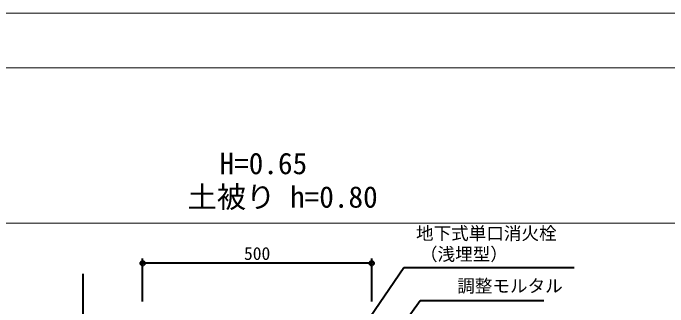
# Model space of a CAD drawing. Units: millimetres at full size, sheet at 1:20; details may follow other scales. Extents: x -5817 to 7940, y -3160 to 3160.
# Drawn here: x -1308 to 121, y 2518 to 3160 of the extents above; entities that cross this region are included whole.
import ezdxf
from ezdxf.enums import TextEntityAlignment as Align

# ---------------------------------------------------------------- set-up
doc = ezdxf.new("R2010")
doc.units = ezdxf.units.MM
doc.header["$LTSCALE"] = 20
doc.header["$PDMODE"] = 32
doc.header["$PDSIZE"] = 10
for name, color, linetype, lineweight in [('0-7_TEMP01', 3, 'Continuous', 18), ('0-D_図面枠', 3, 'Continuous', 18), ('0-E_寸法', 1, 'Continuous', 40)]:
    doc.layers.add(name, color=color, linetype=linetype, lineweight=lineweight)
doc.layers.add('0-F_注釈', color=1, linetype='Continuous')
doc.styles.add('ＭＳ ゴシック', font='')
doc.styles.get('ＭＳ ゴシック').set_extended_font_data('MS Gothic')

msp = doc.modelspace()

# ---------------------------------------------------------------- linework, layer by layer
at = {"layer": '0-7_TEMP01'}
msp.add_line((-4162.05, 2700.86), (1537.95, 2700.86), dxfattribs=at)
msp.add_lwpolyline([(-4282.05, 3160.37), (1657.95, 3160.37), (1657.95, -919.63)], dxfattribs=at)
at = {"layer": '0-D_図面枠'}
msp.add_lwpolyline([(-4162.05, 3040.37), (1537.95, 3040.37), (1537.95, -799.63), (-4162.05, -799.63)], close=True, dxfattribs=at)
at = {"layer": '0-E_寸法'}
for p, q in [((-1025.25, 2529.64), (-1025.25, 2623.35)), ((-525.25, 2529.64), (-525.25, 2623.35)), ((-525.25, 2613.35), (-1025.25, 2613.35)), ((-704.25, 2238.14), (-455.25, 2604.07)), ((-455.25, 2604.07), (-83.55, 2604.07)), ((-1155.81, 2590.07), (-1155.81, 2020.27)), ((-530.36, 2376.47), (-419.41, 2532.23)), ((-419.41, 2532.23), (-149.63, 2532.23))]:
    msp.add_line(p, q, dxfattribs=at)
for p in [(-1025.25, 2613.35), (-525.25, 2613.35)]:
    msp.add_point(p, dxfattribs=at)

# ---------------------------------------------------------------- texts
at = {"layer": '0-E_寸法', "style": 'ＭＳ ゴシック'}
for s, p in [('地下式単口消火栓', (-428.58, 2656.23)), ('500', (-804.05, 2612.13)), ('（浅埋型）', (-419.9, 2610.67)), ('調整モルタル', (-338.56, 2541.26))]:
    msp.add_text(s, height=28.15, dxfattribs=at).set_placement(p, align=Align.BOTTOM_LEFT)
at = {"layer": '0-F_注釈', "style": 'ＭＳ ゴシック'}
for s, p in [('H=0.65', (-857.54, 2793.97)), ('土被り h=0.80', (-927.5, 2720.76))]:
    msp.add_text(s, height=46.92, dxfattribs=at).set_placement(p, align=Align.BOTTOM_LEFT)

doc.saveas('drawing.dxf')
